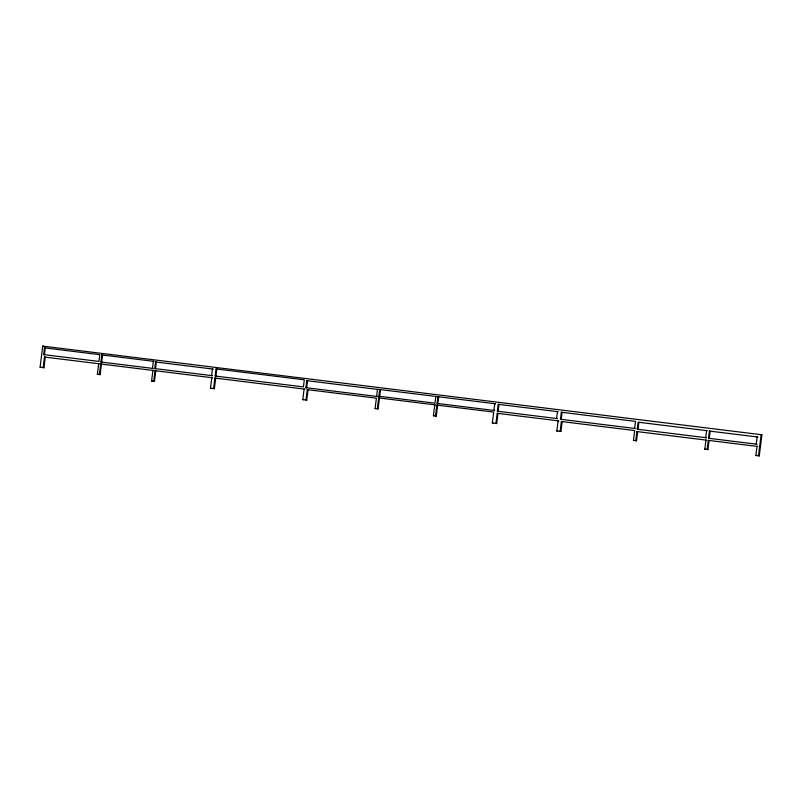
<?xml version="1.0" encoding="UTF-8"?>
<svg xmlns="http://www.w3.org/2000/svg" width="802" height="802" viewBox="0 0 802 802"><rect width="100%" height="100%" fill="white"/><g stroke="black" fill="none" stroke-linecap="round" stroke-linejoin="round"><path stroke-width="1.2" d="M40.882 367.326L40.1 367.226L42.727 346.123L761.9 434.774L759.273 455.877L755.855 455.456L756.988 446.363L757.77 446.463L708.306 440.368L707.174 449.451L707.955 449.551L709.088 440.468L708.306 440.368M43.649 354.604L44.491 347.868L99.809 354.685L98.967 361.431L43.649 354.604L44.431 354.705L45.273 347.968L44.491 347.868M44.481 357.05L43.168 367.607L43.95 367.707L45.263 357.151L44.481 357.05L99.458 363.827M98.145 374.384L97.363 374.283L98.686 363.737M100.661 363.978L99.348 374.534L100.12 374.634L101.443 364.078L100.661 363.978L153.673 370.514L152.901 370.414L151.588 380.97L152.36 381.07M101.794 354.925L102.566 355.025L101.684 362.113L100.912 362.013L101.794 354.925L154.134 361.381M152.48 368.369L153.362 361.281M154.736 368.579L155.558 361.983L213.192 369.09L212.42 369L211.598 375.587L212.37 375.687L154.736 368.579L155.518 368.679L156.34 362.083L155.558 361.983M155.017 370.684L153.703 381.231L154.475 381.331L155.788 370.785L155.017 370.684L212.57 377.782M211.257 388.328L210.475 388.228L211.788 377.692M214.906 378.063L213.593 388.609L214.375 388.709L215.688 378.163L214.906 378.063L304.9 389.16M215.167 376.028L216.049 368.93L304.299 379.817L303.407 386.905L215.167 376.028L215.939 376.128L216.821 369.03L216.049 368.93M303.587 399.707L302.815 399.607L304.128 389.06M305.893 387.687L306.765 380.649L378.263 389.471L377.481 389.371L376.609 396.409L377.381 396.509L305.893 387.687L306.665 387.787L307.547 380.75L306.765 380.649M307.266 389.632L305.973 399.998L306.745 400.098L308.038 389.732L307.266 389.632L376.389 398.153L375.095 408.519L375.877 408.619M378.674 397.912L377.321 408.799L378.103 408.89L379.456 398.013L378.674 397.912L435.546 404.92M379.727 389.511L380.499 389.612L379.667 396.348L378.885 396.248L379.727 389.511L495.516 403.787L494.744 403.687L493.902 410.434L494.684 410.534L437.08 403.426L437.922 396.679L438.704 396.779L437.862 403.526L437.08 403.426M434.193 415.807L433.411 415.707L434.764 404.83M435.817 396.429L434.975 403.165L378.885 396.248M436.879 405.09L435.516 415.967L436.298 416.068L437.651 405.18L436.879 405.09L493.701 412.088L492.338 422.975L493.12 423.075M498.212 404.318L498.994 404.419L498.132 411.306L497.36 411.205L498.212 404.318L558.222 411.717M497.2 413.301L495.937 423.416L496.719 423.516L497.982 413.401L497.2 413.301L558.864 420.91L558.082 420.809L556.829 430.925L557.601 431.025M557.44 411.616L556.588 418.514L557.36 418.604L497.36 411.205M561.32 412.238L562.102 412.338L561.23 419.376L560.448 419.276L561.32 412.238L635.475 421.381L634.603 428.418M561.38 421.511L560.157 431.336L560.929 431.426L562.152 421.611L561.38 421.511L634.693 430.554L633.47 440.368L634.252 440.468M636.888 431.566L635.755 440.649L636.537 440.749L637.67 431.666L636.888 431.566L706.722 440.178M638.893 422.293L638.011 429.331L637.239 429.23L638.111 422.193L707.354 430.734M706.582 430.634L705.7 437.671L706.482 437.772L637.239 429.23M705.59 449.26L704.818 449.16L705.95 440.077M709.399 431.065L710.181 431.165L709.289 438.353L708.507 438.253L709.399 431.065L757.92 437.05M757.138 436.95L756.246 444.138L757.018 444.238L708.507 438.253M100.912 362.013L153.252 368.469M560.448 419.276L635.374 428.519M40.1 367.226L43.95 367.707M97.363 374.283L100.12 374.634M151.588 380.97L154.475 381.331M210.475 388.228L214.375 388.709M302.815 399.607L306.745 400.098M375.095 408.519L378.103 408.89M433.411 415.707L436.298 416.068M492.338 422.975L496.719 423.516M556.829 430.925L560.929 431.426M633.47 440.368L636.537 440.749M704.818 449.16L707.955 449.551M761.9 434.774L761.118 434.674L758.491 455.777L759.273 455.877M42.727 346.123L43.508 346.223M755.855 455.456L756.637 455.556"/></g></svg>
